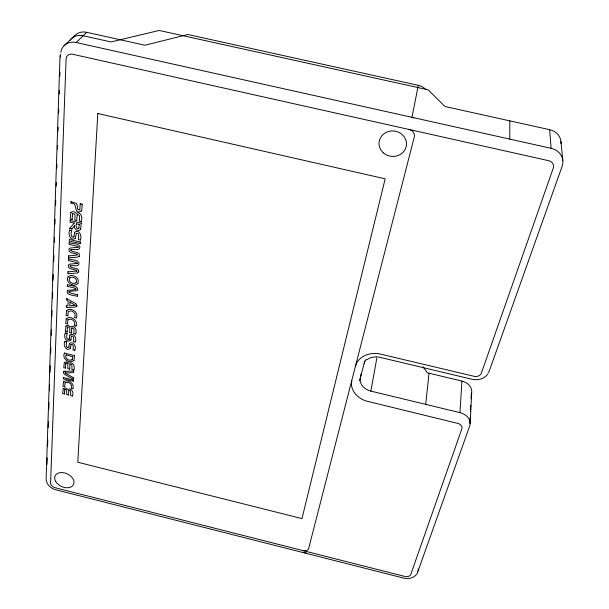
<?xml version="1.0" encoding="UTF-8"?>
<svg xmlns="http://www.w3.org/2000/svg" width="609" height="609" viewBox="0 0 609 609"><rect width="100%" height="100%" fill="white"/><g stroke="black" fill="none" stroke-linecap="round" stroke-linejoin="round"><path stroke-width="0.91" d="M60.025 55.533L46.124 478.689C46.101 484.147 50.76 488.601 55.845 489.803L403.66 578.086C408.936 579.601 415.627 577.538 417.774 572.155M46.984 464.5L47.205 457.854M47.578 446.458L47.799 439.812M48.21 427.465L48.4 421.763M48.811 409.415L49.032 402.77M49.436 390.422L49.626 384.721M50.037 372.373L50.258 365.727M50.669 353.38L50.859 347.678M51.263 335.331L51.453 329.636M51.894 316.337L52.085 310.636M52.496 298.288L52.686 292.594M53.09 280.247L53.28 274.545M53.721 261.253L53.912 255.552M54.353 242.253L54.513 237.502M54.947 224.211L55.107 219.461M55.579 205.21L55.739 200.468M56.211 186.217L56.34 182.418M56.812 168.175L56.934 164.369M57.436 149.175L57.566 145.376M58.038 131.133L58.16 127.334M58.631 113.084L58.761 109.285M59.263 94.09L59.393 90.292M59.865 76.041L59.986 72.243M60.497 57.048L60.588 54.201M64.478 393.878L62.651 393.68L63.245 388.489M64.798 386.57L62.963 386.365L63.587 381.805M73.286 381.112L63.29 378.897L63.473 377.291M65.627 367.95L63.77 367.745L64.379 362.355M74.024 360.307C69.982 364.616 61.288 358.663 64.531 352.908M70.583 348.112C66.762 352.398 62.422 344.907 65.026 341.314M70.971 339.822C67.104 344.161 62.773 336.556 65.391 332.948M67.234 331.875L65.323 331.654L65.955 325.998M67.591 323.866L65.665 323.645L66.335 318.674M67.949 315.736L66.023 315.508L66.685 310.476M77.016 305.969L75.569 307.02L66.366 307.56L66.564 305.718M66.434 305.931L67.949 305.825L68.155 301.09L66.678 300.283L66.883 298.425M77.587 296.088L77.457 296.301C75.082 295.319 65.171 295.54 67.454 290.287C78.059 289.876 79.307 288.613 67.272 286.405L67.485 284.502M77.899 283.436C74.199 288.057 64.706 282.37 68.155 276.737M78.736 271.842L76.985 273.091L67.82 273.73L68.033 271.698M67.903 271.896L76.863 270.997L76.376 270.213L70.088 268.622L68.482 267.237L68.269 265.121L69.182 264.237L77.244 263.37L76.338 262.441L68.391 260.553L68.604 258.597M79.185 256.397L77.769 257.127L68.505 257.82L68.726 255.75M68.589 255.947L77.655 254.988L77.16 254.197L70.804 252.59L69.182 251.182L68.969 249.012L69.89 248.114L78.036 247.193L77.13 246.249L69.091 244.346L69.304 242.352M80.251 243.501L69.228 241.126L69.441 239.23M75.539 238.157C70.682 242.024 67.424 233.582 69.837 229.928M74.29 223.031L70.043 222.255L70.256 220.329M72.243 219.369L70.172 219.111L70.872 212.549M81.324 210.958C72.913 215.723 78.439 201.556 70.85 203.421L71.07 201.457M64.348 394.099L64.76 389.456M64.676 386.791L65.178 382.604M65.498 368.171L65.688 363.923L66.198 363.116M72.562 359.127C70.454 362.18 63.77 358.64 66.214 354.781M69.03 346.902L68.794 347.45C65.551 348.927 66.183 343.286 66.792 341.74M69.411 338.596L69.175 339.144C65.901 340.644 66.556 334.927 67.165 333.382M67.104 332.088L67.538 327.025M67.454 324.079L67.995 319.519M67.82 315.942L68.36 311.328M76.178 282.568C73.453 285.248 67.142 281.495 69.868 277.613M74.024 236.718C70.568 239.124 70.789 231.938 71.748 230.385M72.098 219.567L72.585 213.706M75.288 304.934L74.816 305.436L69.784 305.726L70.088 301.851M68.543 394.883L66.701 394.678L66.579 389.882L65.3 389.357L64.63 389.676M69.776 368.97L67.896 368.757L67.774 363.771L66.472 363.238L65.795 363.565M69.456 343.392L68.794 347.45M69.281 338.81L69.845 335.041M71.489 332.91L69.563 332.689C69.609 331.014 70.895 326.363 67.69 326.987L67.409 327.239M73.887 236.916L74.625 232.227M80.715 229.174C78.668 232.486 73.072 228.9 74.641 225.528M76.841 220.45L74.762 220.192C74.686 218.372 76.391 212.876 72.753 213.599L72.448 213.904M68.414 395.104L68.84 390.46M69.647 369.183L69.852 364.943L70.347 364.136M70.454 348.333L71.032 344.42M70.842 340.035L71.428 336.084M71.36 333.123L71.809 328.061M75.402 238.355L76.315 233.384M78.964 228.055C76.513 230.385 75.212 225.102 76.627 223.579M76.696 220.648L77.206 214.794M79.893 209.344L79.025 209.976L77.617 209.405L77.236 205.012L76.224 203.376L70.926 201.648M72.54 395.873L70.697 395.667L70.591 390.871L69.357 390.361L68.71 390.681M72.913 388.58L71.055 388.375C73.316 384.348 68.216 380.929 65.049 382.817M73.849 369.967L71.976 369.754L71.87 364.776L70.614 364.251L69.951 364.585M72.433 359.34L72.753 356.379M74.854 350.152L72.951 349.931C73.453 348.455 73.902 343.057 70.903 344.633M75.272 341.87L73.354 341.649C73.856 340.172 74.328 334.699 71.299 336.297M75.676 333.922L73.75 333.702C73.765 332.08 75.113 327.414 71.953 328.023L71.679 328.274M76.079 325.937L74.138 325.708C76.589 321.476 71.261 317.563 67.865 319.733M76.49 317.807L74.542 317.578C77.016 313.315 71.656 309.334 68.223 311.542M76.041 282.774C78.31 278.876 72.608 275.702 69.73 277.818M80.426 239.946L78.371 239.687C78.295 237.959 79.977 232.554 76.475 233.285L76.178 233.582M78.827 228.253L79.261 224.203M81.362 221.516L79.284 221.25C79.178 219.484 80.944 213.98 77.366 214.68L77.061 214.985M79.749 209.534L80.281 203.612M469.851 423.148L470.133 417.523M470.46 410.961L470.742 405.335M471.061 398.773L471.297 394.084A13.17 10.3 5.1 0 0 471.64 392.775M470.186 423.255L471.754 391.427A13.17 10.3 5.1 0 0 461.926 381.089L427.229 372.777L423.065 366.732M72.418 396.094C74.191 393.003 71.634 387.393 67.827 389.395L65.292 387.948L63.115 388.702M72.783 388.801C75.272 383.32 67.363 378.516 63.465 382.026M73.164 381.333L73.354 379.719M63.732 371.909L63.549 373.165L64.683 374.489L73.27 379.102L73.476 377.405M73.346 377.626L65.254 373.081L73.605 372.518L73.811 370.812M73.727 370.188C75.539 367.052 72.981 361.145 69.045 363.253L66.465 361.776L64.249 362.576M73.895 360.52L74.587 355.367M74.724 350.365C76.856 346.841 73.286 340.317 69.327 343.605M75.143 342.083C77.29 338.551 73.712 331.913 69.715 335.254M75.546 334.135C77.404 330.946 74.869 324.62 70.751 326.881L68.101 325.343L65.825 326.203M75.95 326.15C78.683 320.357 70.347 314.906 66.198 318.88M76.361 318.02C79.132 312.181 70.735 306.647 66.556 310.689M77.457 296.301L77.67 294.413M77.762 283.642C80.784 278.047 71.824 272.802 68.018 276.935M80.114 243.699L80.335 241.811M80.289 240.144C82.443 236.353 79.124 228.39 74.481 232.417M80.578 229.372L81.286 222.924M81.225 221.706C82.862 218.365 81.043 210.508 76.064 213.378C75.09 211.612 71.953 210.851 70.735 212.739M81.187 211.148L81.743 210.059L82.245 204.068M417.66 571.897A12.142 8.328 9.9 0 0 418.132 570.884L469.714 425.965A13.71 10.49 5.8 0 0 459.947 412.643L461.926 381.089M418.132 570.884L418.307 569.019M425.706 404.376L429.048 373.21M351.835 380.549L351.492 382.543A21.65 17.06 10.8 0 0 365.75 400.897L458.364 423.544A5.9 4.491 5.9 0 1 461.98 428.447L410.672 574.751A5.215 3.563 9.9 0 1 405.328 576.563L54.597 487.588A5.062 3.418 25 0 1 50.585 483.477L66.115 58.373A7.072 5.884 47.6 0 1 71.885 54.087L549.409 160.86A7.239 6.326 -12.7 0 1 553.474 167.536L481.194 373.652A6.166 4.88 3.6 0 1 474.685 376.438L378.554 353.646A21.886 17.417 10.4 0 0 356.273 363.946L355.595 365.91M459.947 412.643L370.881 391.107L377.1 356.6M73.628 36.898A16.04 13.482 48.8 0 1 86.699 32.315L144.912 45.233L187.884 34.515L418.284 85.321L411.973 117.324A16.1 14.966 2.6 0 1 414.006 117.91M361.152 373.857L360.429 377.55A13.68 10.817 10.7 0 0 370.873 391.115M76.886 306.175L76.315 303.99L66.746 298.631M79.048 256.595C81.758 250.984 71.695 252.979 70.796 249.918C73.194 248.403 79.878 251.532 79.924 247.087C78.728 242.679 72.235 244.293 69.167 242.549M78.599 272.04C80.038 266.628 70.233 269.323 70.218 265.889C72.547 264.961 79.893 267.45 78.987 262.776C77.183 259.015 71.558 260.492 68.467 258.795M77.541 294.619C65.574 292.411 66.678 291.155 77.335 290.721C79.657 285.454 69.73 285.682 67.348 284.707M359.576 380.792L364.761 361.046M75.074 305.353L69.951 302.056M65.254 373.081L65.452 372.655M63.602 372.122L63.983 371.52M63.861 371.734L64.394 371.262M64.265 371.475L64.95 371.163M71.999 359.957L72.395 359.477M68.893 339.365L69.304 338.931M75.775 289.473L76.102 288.963M68.84 291.863L69.152 291.353M76.673 271.294L77 270.792M77.046 263.682L77.373 263.172M70.027 266.202L70.355 265.691M77.838 247.513L78.173 247.003M70.743 250.116L71.07 249.599M487.817 374.01C484.399 378.821 477.852 380.701 472.241 379.323L378.356 356.958M69.685 228.36L71.976 228.9M71.839 229.098L74.504 225.718M69.54 228.558L74.153 223.221M60.778 52.283A16.428 13.703 47.8 0 1 76.186 42.523L86.699 32.315M63.998 45.774L74.762 35.528M366.58 359.812L370.782 357.567L376.316 356.805M64.82 371.376L73.681 371.026M306.198 552.812L302.323 552.363M302.658 550.559L303.533 550.742A5.131 3.547 14.3 0 0 308.565 548.869L414.432 136.386A6.927 6.425 3 0 0 409.986 129.687L408.822 129.352M561.003 143.549A16.245 14.342 -14.9 0 0 549.653 129.687L445.072 106.522L428.051 89.789L159.147 30.45L111.051 41.96L83.151 35.764A16.169 13.558 48.4 0 0 69.997 40.361M76.186 42.523L551.122 148.314A16.824 14.723 -13 0 1 562.092 166.424L489.56 370.196A14.334 11.373 3.5 0 1 488.091 372.898M80.137 203.794L82.101 204.259M70.111 220.519L81.149 223.115M76.483 223.769L79.124 224.394M69.7 230.126L71.611 230.575M69.297 239.428L80.198 242.009M65.262 333.161L67.036 333.587M64.897 341.527L66.663 341.953M64.394 353.121L74.465 355.58M66.084 354.994L72.623 356.592M63.344 377.504L73.232 379.94M560.965 141.653L562.838 160.631M549.653 129.687L551.122 148.314M509.786 120.856L509.794 139.111M418.284 85.321A15.088 14.273 -1.9 0 1 426.125 89.744M364.152 363.345A13.824 11.038 10.4 0 1 366.253 359.493M97.798 113.518L77.792 462.231L301.973 518.617L385.17 178.825L97.798 113.518M55.754 481.605A10.201 6.943 24.9 0 0 72.547 485.921A10.201 6.943 24.9 0 0 64.744 472.965A10.201 6.943 24.9 0 0 55.754 481.605M383.365 152.829A13.763 12.728 6.4 0 0 406.157 146.799A13.763 12.728 6.4 0 0 388.778 131.43A13.763 12.728 6.4 0 0 383.365 152.829"/></g></svg>
